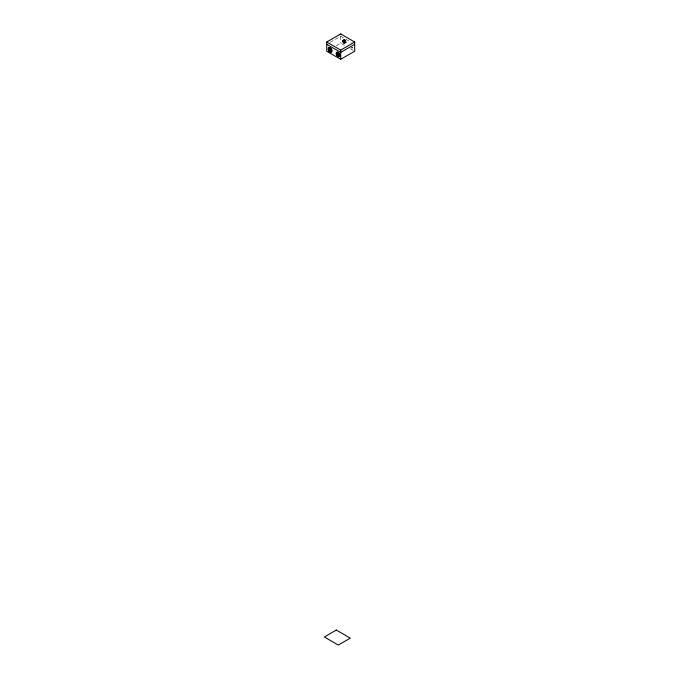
<?xml version="1.0" encoding="UTF-8"?>
<svg xmlns="http://www.w3.org/2000/svg" width="679" height="679" viewBox="0 0 679 679"><rect width="100%" height="100%" fill="white"/><g stroke="black" fill="none" stroke-linecap="round" stroke-linejoin="round"><path stroke-width="0.51" stroke-dasharray="3.4 2.55" d="M344.686 40.732C344.881 43.1 346.12 40.384 344.89 40.621M330.223 42.31L340.705 36.259L351.187 42.31M336.334 45.697L340.705 43.176L345.076 45.697M345.356 42.819A1.579 0.908 60 0 0 345.356 40.596A1.579 0.908 60 0 0 343.684 40.74A1.579 0.908 60 0 0 345.356 42.819L345.586 42.752M350.313 48.718L354.684 51.239M340.705 36.259L340.705 43.176M352.698 47.649A2.47 1.426 60 0 1 351.187 47.785M352.902 47.53A2.47 1.426 60 0 1 351.391 47.666M344.779 40.782L345.424 41.648L344.779 40.706M343.158 40.664A2.037 1.18 60 0 0 345.322 43.363A2.037 1.18 60 0 0 345.322 40.477A2.037 1.18 60 0 0 343.158 40.664M342.454 40.723A2.47 1.426 60 0 0 345.076 43.982A2.47 1.426 60 0 0 345.076 40.485A2.47 1.426 60 0 0 342.454 40.723M343.489 40.859A1.579 0.908 60 0 0 345.153 42.938A1.579 0.908 60 0 0 345.153 40.706A1.579 0.908 60 0 0 343.489 40.859M342.954 40.782A2.037 1.18 60 0 0 345.119 43.473A2.037 1.18 60 0 0 345.119 40.587A2.037 1.18 60 0 0 342.954 40.782M342.649 40.604A2.47 1.426 60 0 0 345.272 43.872A2.47 1.426 60 0 0 345.272 40.375A2.47 1.426 60 0 0 342.649 40.604M344.032 40.944A1.078 0.628 60 0 0 345.178 42.37A1.078 0.628 60 0 0 345.178 40.842A1.078 0.628 60 0 0 344.032 40.944M344.236 40.825A1.078 0.628 60 0 0 345.382 42.259A1.078 0.628 60 0 0 345.382 40.723A1.078 0.628 60 0 0 344.236 40.825"/><path stroke-width="1.02" d="M326.726 42.022L340.705 33.95L354.684 42.022L354.684 51.239L340.705 59.311L326.726 51.239L326.726 42.022L340.705 50.093L354.684 42.022M354.684 44.322L340.705 52.393L326.726 44.322M337.327 55.542C339.076 54.549 335.477 53.87 337.327 55.542A2.037 1.18 60 0 0 339.449 55.5A2.037 1.18 60 0 0 337.514 52.673A2.037 1.18 60 0 0 336.988 55.118M337.302 55.296L337.098 54.439L337.302 55.296A1.078 0.628 60 0 0 338.371 55.279A1.078 0.628 60 0 0 337.353 53.777A1.078 0.628 60 0 0 337.073 55.067A1.579 0.908 60 0 1 337.174 53.217A1.579 0.908 60 0 1 338.821 54.685A1.579 0.908 60 0 1 338.1 56.051M329.001 50.153C330.138 52.198 329.705 48.642 329.001 50.153A1.078 0.628 60 0 1 329.493 49.202A1.078 0.628 60 0 1 330.376 50.738A1.078 0.628 60 0 1 329.239 50.687M340.705 50.093L340.705 59.311M339.967 34.374A1.052 0.603 0 0 1 341.444 34.374M336.461 53.403A2.47 1.426 60 0 1 338.948 53.013A2.47 1.426 60 0 1 339.33 56.603A2.47 1.426 60 0 1 336.521 53.964M337.794 55.856A1.078 0.628 60 0 1 336.648 54.43A1.078 0.628 60 0 1 337.794 54.328A1.078 0.628 60 0 1 337.794 55.856A1.579 0.908 60 0 1 337.251 55.432M330.223 51.816A2.47 1.426 60 0 1 328.636 48.031A2.47 1.426 60 0 1 331.564 49.278A2.47 1.426 60 0 1 330.673 52.011M329.536 51.112A1.579 0.908 60 0 1 328.967 48.71A1.579 0.908 60 0 1 330.834 50.068A1.579 0.908 60 0 1 329.824 51.315M328.806 50C329.128 52.147 330.317 49.542 328.806 50M336.3 630.061L324.316 636.978L338.295 645.05L350.279 638.133L336.3 630.061M336.368 53.811A2.037 1.18 60 0 0 338.532 56.501A2.037 1.18 60 0 0 338.532 53.616A2.037 1.18 60 0 0 336.368 53.811M336.495 54.116A1.579 0.908 60 0 0 338.167 56.196A1.579 0.908 60 0 0 338.167 53.964A1.579 0.908 60 0 0 336.495 54.116M336.266 53.522A2.47 1.426 60 0 0 338.88 56.781A2.47 1.426 60 0 0 338.88 53.285A2.47 1.426 60 0 0 336.266 53.522M328.381 49.202A2.037 1.18 60 0 0 330.546 51.893A2.037 1.18 60 0 0 330.546 49.007A2.037 1.18 60 0 0 328.381 49.202M328.577 49.083A2.037 1.18 60 0 0 330.741 51.774A2.037 1.18 60 0 0 330.741 48.888A2.037 1.18 60 0 0 328.577 49.083M328.509 49.508A1.579 0.908 60 0 0 330.181 51.587A1.579 0.908 60 0 0 330.181 49.355A1.579 0.908 60 0 0 328.509 49.508M328.28 48.905A2.47 1.426 60 0 0 330.894 52.164A2.47 1.426 60 0 0 330.894 48.676A2.47 1.426 60 0 0 328.28 48.905M328.661 49.822A1.078 0.628 60 0 0 329.807 51.248A1.078 0.628 60 0 0 329.807 49.72A1.078 0.628 60 0 0 328.661 49.822"/></g></svg>
